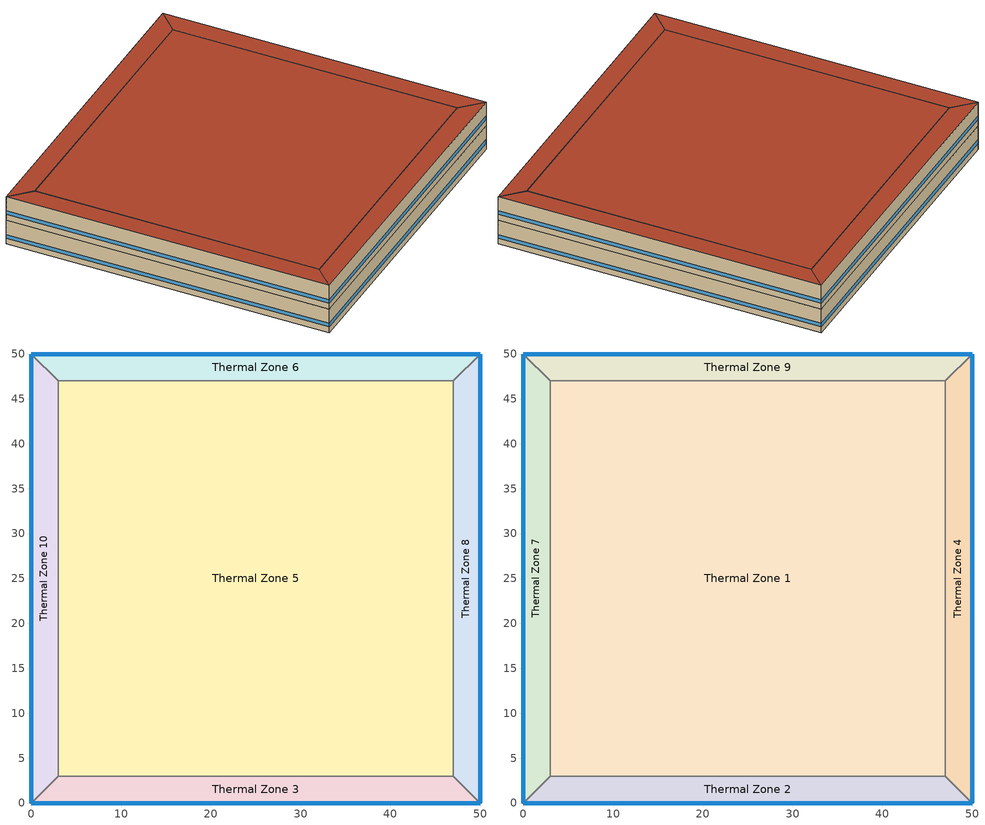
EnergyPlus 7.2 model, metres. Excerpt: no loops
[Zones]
Thermal Zone 8
 floor ground (000_ExtSlabCarpet_4in_ClimateZone 1-8): 50,50 50,0 47,3 47,47 z0
 wall outside (ASHRAE_189.1-2009_ExtWall_SteelFrame_ClimateZone 4-8): 50,0 50,50 z0:4
 wall to Thermal Zone 5 (000_Interior Wall): 47,47 47,3 z0:4
 wall to Thermal Zone 6 (000_Interior Wall): 50,50 47,47 z0:4
 wall to Thermal Zone 3 (000_Interior Wall): 47,3 50,0 z0:4
 window (ASHRAE_189.1-2009_ExtWindow_ClimateZone 4-5): 50,0.03 50,49.97 z1:1.6
Thermal Zone 3
 floor ground (000_ExtSlabCarpet_4in_ClimateZone 1-8): 50,0 0,0 3,3 47,3 z0
 wall outside (ASHRAE_189.1-2009_ExtWall_SteelFrame_ClimateZone 4-8): 0,0 50,0 z0:4
 wall to Thermal Zone 5 (000_Interior Wall): 47,3 3,3 z0:4
 wall to Thermal Zone 10 (000_Interior Wall): 3,3 0,0 z0:4
 window (ASHRAE_189.1-2009_ExtWindow_ClimateZone 4-5): 0.03,0 49.97,0 z1:1.6
Thermal Zone 10
 floor ground (000_ExtSlabCarpet_4in_ClimateZone 1-8): 0,0 0,50 3,47 3,3 z0
 wall outside (ASHRAE_189.1-2009_ExtWall_SteelFrame_ClimateZone 4-8): 0,50 0,0 z0:4
 wall to Thermal Zone 6 (000_Interior Wall): 3,47 0,50 z0:4
 wall to Thermal Zone 5 (000_Interior Wall): 3,3 3,47 z0:4
 window (ASHRAE_189.1-2009_ExtWindow_ClimateZone 4-5): 0,49.97 0,0.03 z1:1.6
Thermal Zone 5
 floor ground (000_ExtSlabCarpet_4in_ClimateZone 1-8): 3,3 3,47 47,47 47,3 z0
 wall to Thermal Zone 6 (000_Interior Wall): 47,47 3,47 z0:4
Thermal Zone 6
 floor ground (000_ExtSlabCarpet_4in_ClimateZone 1-8): 0,50 50,50 47,47 3,47 z0
 wall outside (ASHRAE_189.1-2009_ExtWall_SteelFrame_ClimateZone 4-8): 50,50 0,50 z0:4
 window (ASHRAE_189.1-2009_ExtWindow_ClimateZone 4-5): 49.97,50 0.03,50 z1:1.6
Thermal Zone 9
 floor to Thermal Zone 6 (000_Interior Floor): 0,50 50,50 47,47 3,47 z4
 wall outside (ASHRAE_189.1-2009_ExtWall_SteelFrame_ClimateZone 4-8): 50,50 0,50 z4:8
 wall to Thermal Zone 4 (000_Interior Wall): 47,47 50,50 z4:8
 wall to Thermal Zone 7 (000_Interior Wall): 0,50 3,47 z4:8
 wall to Thermal Zone 1 (000_Interior Wall): 3,47 47,47 z4:8
 window (ASHRAE_189.1-2009_ExtWindow_ClimateZone 4-5): 49.97,50 0.03,50 z5:5.6
 roof outside (ASHRAE_189.1-2009_ExtRoof_IEAD_ClimateZone 2-5): 3,47 47,47 50,50 0,50 z8
Thermal Zone 4
 floor to Thermal Zone 8 (000_Interior Floor): 50,50 50,0 47,3 47,47 z4
 wall outside (ASHRAE_189.1-2009_ExtWall_SteelFrame_ClimateZone 4-8): 50,0 50,50 z4:8
 wall to Thermal Zone 2 (000_Interior Wall): 47,3 50,0 z4:8
 wall to Thermal Zone 1 (000_Interior Wall): 47,47 47,3 z4:8
 window (ASHRAE_189.1-2009_ExtWindow_ClimateZone 4-5): 50,0.03 50,49.97 z5:5.6
 roof outside (ASHRAE_189.1-2009_ExtRoof_IEAD_ClimateZone 2-5): 47,47 47,3 50,0 50,50 z8
Thermal Zone 2
 floor to Thermal Zone 3 (000_Interior Floor): 50,0 0,0 3,3 47,3 z4
 wall outside (ASHRAE_189.1-2009_ExtWall_SteelFrame_ClimateZone 4-8): 0,0 50,0 z4:8
 wall to Thermal Zone 7 (000_Interior Wall): 3,3 0,0 z4:8
 wall to Thermal Zone 1 (000_Interior Wall): 47,3 3,3 z4:8
 window (ASHRAE_189.1-2009_ExtWindow_ClimateZone 4-5): 0.03,0 49.97,0 z5:5.6
 roof outside (ASHRAE_189.1-2009_ExtRoof_IEAD_ClimateZone 2-5): 47,3 3,3 0,0 50,0 z8
Thermal Zone 1
 floor to Thermal Zone 5 (000_Interior Floor): 3,3 3,47 47,47 47,3 z4
 wall to Thermal Zone 7 (000_Interior Wall): 3,47 3,3 z4:8
 roof outside (ASHRAE_189.1-2009_ExtRoof_IEAD_ClimateZone 2-5): 47,3 47,47 3,47 3,3 z8
Thermal Zone 7
 floor to Thermal Zone 10 (000_Interior Floor): 0,0 0,50 3,47 3,3 z4
 wall outside (ASHRAE_189.1-2009_ExtWall_SteelFrame_ClimateZone 4-8): 0,50 0,0 z4:8
 window (ASHRAE_189.1-2009_ExtWindow_ClimateZone 4-5): 0,49.97 0,0.03 z5:5.6
 roof outside (ASHRAE_189.1-2009_ExtRoof_IEAD_ClimateZone 2-5): 3,3 3,47 0,50 0,0 z8
[Site:Location]
Philadelphia International Ap_PA_USA Design_Conditions: Latitude {deg}=39.87; Longitude {deg}=-75.23; Time Zone {hr}=-5; Elevation {m}=2
[SizingPeriod:DesignDay] Day of Month=21; Dry-Bulb Temperature Range Modifier Type=DefaultMultipliers; Barometric Pressure {Pa}=101301; Rain Indicator=No; Snow Indicator=No; Daylight Saving Time Indicator=No
Name | Month | Day Type | Maximum Dry-Bulb Temperature {C} | Daily Dry-Bulb Temperature Range {deltaC} | Humidity Condition Type | Enthalpy at Maximum Dry-Bulb {J/kg} | Wind Speed {m/s} | Wind Direction {deg} | Solar Model Indicator | ASHRAE Clear Sky Optical Depth for Beam Irradiance (taub) | ASHRAE Clear Sky Optical Depth for Diffuse Irradiance (taud) | Wetbulb or DewPoint at Maximum Dry-Bulb {C} | Sky Clearness
Philadelphia International Ap Ann Clg .4% Condns Enth=>MDB | 7 | SummerDesignDay | 31.7 | 9.4 | Enthalpy | 79100 | 5 | 240 | ASHRAETau | 0.55 | 1.776
Philadelphia International Ap Ann Clg 1% Condns WB=>MDB | 7 | SummerDesignDay | 30.2 | 9.4 | Wetbulb |  | 5 | 240 | ASHRAETau | 0.55 | 1.776 | 25
Philadelphia International Ap Ann Clg 1% Condns DB=>MWB | 7 | SummerDesignDay | 32.6 | 9.4 | Wetbulb |  | 5 | 240 | ASHRAETau | 0.55 | 1.776 | 23.6
Philadelphia International Ap Ann Htg 99% Condns DB | 1 | WinterDesignDay | -8.4 | 0 | Wetbulb |  | 5.2 | 290 | ASHRAEClearSky |  |  | -8.4 | 0
[Building]
Building 1
[Material] Thermal Absorptance=0.9
Name | Roughness | Thickness {m} | Conductivity {W/m-K} | Density {kg/m3} | Specific Heat {J/kg-K} | Solar Absorptance | Visible Absorptance
Roof Insulation [21] | MediumRough | 0.2105 | 0.049 | 265 | 836.8 | 0.7 | 0.7
Metal Decking | MediumSmooth | 0.0015 | 45.006 | 7680 | 418.4 | 0.7 | 0.3
Wall Insulation [39] | MediumRough | 0.1184 | 0.045 | 265 | 836.8 | 0.7 | 0.7
000_G01a 19mm gypsum board | MediumSmooth | 0.019 | 0.16 | 800 | 1090 | 0.7 | 0.7
1/2IN Gypsum | Smooth | 0.0127 | 0.16 | 784.9 | 830 | 0.92 | 0.92
000_M11 100mm lightweight concrete | MediumRough | 0.1016 | 0.53 | 1280 | 840 | 0.7 | 0.7
Roof Membrane | VeryRough | 0.0095 | 0.16 | 1121.29 | 1460 | 0.7 | 0.7
MAT-CC05 4 HW CONCRETE | Rough | 0.1016 | 1.311 | 2240 | 836.8 | 0.7 | 0.7
000_F16 Acoustic tile | MediumSmooth | 0.0191 | 0.06 | 368 | 590 | 0.7 | 0.7
[Material:AirGap]
Name | Thermal Resistance {m2-K/W}
000_F04 Wall air space resistance | 0.15
000_F05 Ceiling air space resistance | 0.18
[Material:NoMass] Thermal Absorptance=0.9; Solar Absorptance=0.7
Name | Roughness | Thermal Resistance {m2-K/W} | Visible Absorptance
MAT-SHEATH | Rough | 0.3626 | 0.7
CP02 CARPET PAD | VeryRough | 0.2165 | 0.8
[WindowMaterial:Glazing]
Theoretical Glass [207]: Optical Data Type=SpectralAverage; Thickness {m}=0.003; Solar Transmittance at Normal Incidence=0.3311; Front Side Solar Reflectance at Normal Incidence=0.6189; Back Side Solar Reflectance at Normal Incidence=0.6189; Visible Transmittance at Normal Incidence=0.44; Front Side Visible Reflectance at Normal Incidence=0.51; Back Side Visible Reflectance at Normal Incidence=0.51; Infrared Transmittance at Normal Incidence=0; Front Side Infrared Hemispherical Emissivity=0.9; Back Side Infrared Hemispherical Emissivity=0.9; Conductivity {W/m-K}=0.0133; Dirt Correction Factor for Solar and Visible Transmittance=1; Solar Diffusing=No
[Construction]
000_Interior Wall: 000_G01a 19mm gypsum board, 000_F04 Wall air space resistance, 000_G01a 19mm gypsum board
ASHRAE_189.1-2009_ExtWindow_ClimateZone 4-5: Theoretical Glass [207]
000_Interior Floor: 000_F16 Acoustic tile, 000_F05 Ceiling air space resistance, 000_M11 100mm lightweight concrete
ASHRAE_189.1-2009_ExtRoof_IEAD_ClimateZone 2-5: Roof Membrane, Roof Insulation [21], Metal Decking
ASHRAE_189.1-2009_ExtWall_SteelFrame_ClimateZone 4-8: MAT-SHEATH, Wall Insulation [39], 1/2IN Gypsum
000_ExtSlabCarpet_4in_ClimateZone 1-8: MAT-CC05 4 HW CONCRETE, CP02 CARPET PAD
[AvailabilityManager:Scheduled]
Name | Schedule
AvailabilityManager:Scheduled {ea0ec082-4c72-440e-820b-0449758402d6} | Schedule:Compact {3edd259f-738a-425a-9433-fb883ed419d1}
AvailabilityManager:Scheduled {55a7b74e-5f37-4722-8296-e17498e8bb2c} | Schedule:Compact {ab81c44c-7be4-456a-b1ec-d37995a371d5}
[Zone]
Thermal Zone 9; Thermal Zone 4; Thermal Zone 8; Thermal Zone 2; Thermal Zone 3; Thermal Zone 1; Thermal Zone 7; Thermal Zone 10; Thermal Zone 5; Thermal Zone 6
[Schedule:Compact]
Schedule:Compact {3edd259f-738a-425a-9433-fb883ed419d1}; Schedule:Compact {ab81c44c-7be4-456a-b1ec-d37995a371d5}: Through: 12/31, For: AllDays, Until: 24:00, 1
